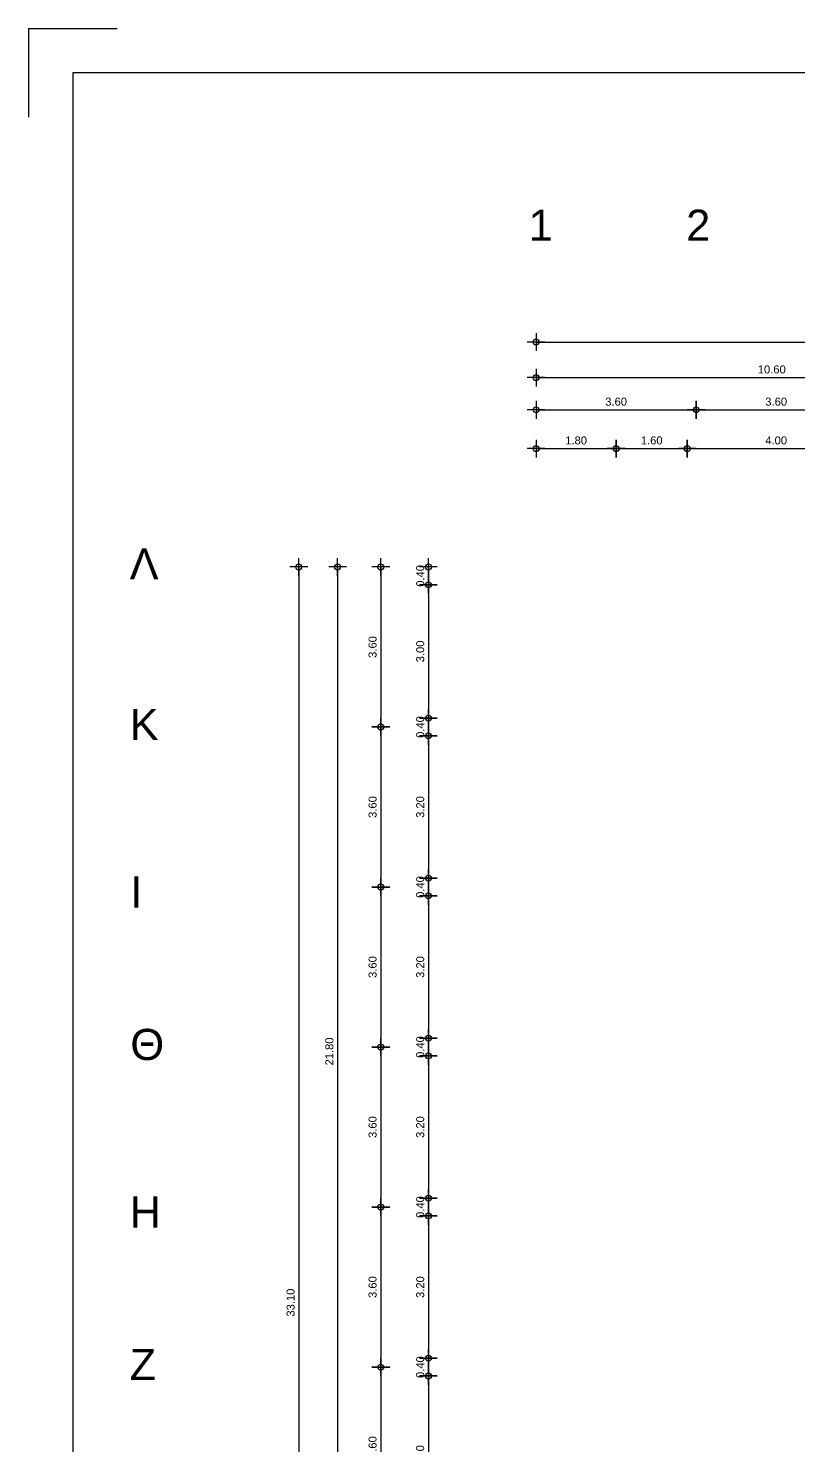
# Model space of a CAD drawing. Header units: metres. Extents: x 0 to 132, y -109 to 310.
# Drawn here: x 0 to 17.32, y -63.54 to -31.65 of the extents above; entities that cross this region are included whole.
import ezdxf

# ---------------------------------------------------------------- set-up
doc = ezdxf.new("R2010")
doc.units = ezdxf.units.M
doc.header["$LTSCALE"] = 0.036
doc.layers.get('Defpoints').update_dxf_attribs({"color": 252})
for name, color, linetype in [('arxitektonika', 254, 'Continuous'), ('BORDER', 252, 'Continuous'), ('DIMBLK', 252, 'Continuous'), ('LAYER-ON', 252, 'Continuous'), ('MARKS', 252, 'Continuous')]:
    doc.layers.add(name, color=color, linetype=linetype)
doc.styles.add('COMU-N', font='arial.ttf')
doc.styles.get("Standard").update_dxf_attribs({"font": 'arial.ttf'})
doc.dimstyles.new('CADWDOT', dxfattribs={"dimscale": 0.1, "dimtxt": 1.8, "dimasz": 0.08, "dimexe": 2, "dimexo": 0, "dimgap": 0.09, "dimtad": 0, "dimrnd": 0.001, "dimzin": 0, "dimdsep": 46, "dimtxsty": 'Standard', "dimblk1": 'ARTDIM', "dimblk2": 'ARTDIM', "dimsah": 1, "dimcen": 0.09, "dimdle": 0.05, "dimse1": 1, "dimse2": 1, "dimadec": 0, "dimazin": 0, "dimtfac": 1, "dimtmove": 0, "dimatfit": 3, "dimldrblk": 'ARTDIM', "dimfxl": 2, "dimtvp": 0.9999, "dimtolj": 1, "dimtzin": 0, "dimarcsym": 0})

# ---------------------------------------------------------------- blocks, each defined once
blk = doc.blocks.new('art103')
at = {"layer": 'BORDER'}
for p, q in [((20.75, 14.6), (0.25, 14.6)), ((0.25, 14.6), (0.25, 0.25))]:
    blk.add_line(p, q, dxfattribs=at)
at = {"layer": 'MARKS'}
for q in [(0, 14.35), (0.5, 14.85)]:
    blk.add_line((0, 14.85), q, dxfattribs=at)
blk = doc.blocks.new('ARTDIM')
at = {"layer": 'DIMBLK'}
for p, q in [((-24.9975, 0), (24.9975, 0)), ((0, -24.9975), (0, 24.9975))]:
    blk.add_line(p, q, dxfattribs=at)
blk.add_circle((0, 0), 8.25, dxfattribs=at)
blk = doc.blocks.new('*D1204')
at = {"layer": 'arxitektonika', "color": 0, "lineweight": -2}
blk.add_line((11.426, -41.109), (13.21, -41.109), dxfattribs=at)
at = {"layer": 'Defpoints', "color": 0, "transparency": 16777216}
for p in [(11.418, -40.671), (13.218, -40.671), (13.218, -41.109)]:
    blk.add_point(p, dxfattribs=at)
at = {"layer": 'arxitektonika', "color": 0, "lineweight": -2, "xscale": 0.008, "yscale": 0.008, "zscale": 0.008, "rotation": 180}
blk.add_blockref('ARTDIM', (11.418, -41.109), dxfattribs=at)
at = {"layer": 'arxitektonika', "color": 0, "lineweight": -2, "xscale": 0.008, "yscale": 0.008, "zscale": 0.008}
blk.add_blockref('ARTDIM', (13.218, -41.109), dxfattribs=at)
at = {"layer": 'arxitektonika', "color": 0, "insert": (12.318, -40.925), "char_height": 0.18, "attachment_point": 5}
blk.add_mtext('\\A1;1.80', dxfattribs=at)
blk = doc.blocks.new('*D1205')
at = {"layer": 'arxitektonika', "color": 0, "lineweight": -2}
blk.add_line((13.226, -41.109), (14.81, -41.109), dxfattribs=at)
at = {"layer": 'Defpoints', "color": 0, "transparency": 16777216}
for p in [(13.218, -40.671), (14.818, -40.671), (14.818, -41.109)]:
    blk.add_point(p, dxfattribs=at)
at = {"layer": 'arxitektonika', "color": 0, "lineweight": -2, "xscale": 0.008, "yscale": 0.008, "zscale": 0.008, "rotation": 180}
blk.add_blockref('ARTDIM', (13.218, -41.109), dxfattribs=at)
at = {"layer": 'arxitektonika', "color": 0, "lineweight": -2, "xscale": 0.008, "yscale": 0.008, "zscale": 0.008}
blk.add_blockref('ARTDIM', (14.818, -41.109), dxfattribs=at)
at = {"layer": 'arxitektonika', "color": 0, "insert": (14.018, -40.925), "char_height": 0.18, "attachment_point": 5}
blk.add_mtext('\\A1;1.60', dxfattribs=at)
blk = doc.blocks.new('*D1206')
at = {"layer": 'arxitektonika', "color": 0, "lineweight": -2}
blk.add_line((14.826, -41.109), (18.81, -41.109), dxfattribs=at)
at = {"layer": 'Defpoints', "color": 0, "transparency": 16777216}
for p in [(14.818, -40.671), (18.818, -40.671), (18.818, -41.109)]:
    blk.add_point(p, dxfattribs=at)
at = {"layer": 'arxitektonika', "color": 0, "lineweight": -2, "xscale": 0.008, "yscale": 0.008, "zscale": 0.008, "rotation": 180}
blk.add_blockref('ARTDIM', (14.818, -41.109), dxfattribs=at)
at = {"layer": 'arxitektonika', "color": 0, "lineweight": -2, "xscale": 0.008, "yscale": 0.008, "zscale": 0.008}
blk.add_blockref('ARTDIM', (18.818, -41.109), dxfattribs=at)
at = {"layer": 'arxitektonika', "color": 0, "insert": (16.818, -40.925), "char_height": 0.18, "attachment_point": 5}
blk.add_mtext('\\A1;4.00', dxfattribs=at)
blk = doc.blocks.new('*D1223')
at = {"layer": 'arxitektonika', "color": 0, "lineweight": -2}
blk.add_line((11.426, -39.512), (22.01, -39.512), dxfattribs=at)
at = {"layer": 'Defpoints', "color": 0, "transparency": 16777216}
for p in [(22.018, -39.512), (11.418, -42.961), (22.018, -42.961)]:
    blk.add_point(p, dxfattribs=at)
at = {"layer": 'arxitektonika', "color": 0, "lineweight": -2, "xscale": 0.008, "yscale": 0.008, "zscale": 0.008, "rotation": 180}
blk.add_blockref('ARTDIM', (11.418, -39.512), dxfattribs=at)
at = {"layer": 'arxitektonika', "color": 0, "lineweight": -2, "xscale": 0.008, "yscale": 0.008, "zscale": 0.008}
blk.add_blockref('ARTDIM', (22.018, -39.512), dxfattribs=at)
at = {"layer": 'arxitektonika', "color": 0, "insert": (16.718, -39.328), "char_height": 0.18, "attachment_point": 5}
blk.add_mtext('\\A1;10.60', dxfattribs=at)
blk = doc.blocks.new('*D1226')
at = {"layer": 'arxitektonika', "color": 0, "lineweight": -2}
blk.add_line((11.426, -38.71), (55.11, -38.71), dxfattribs=at)
at = {"layer": 'Defpoints', "color": 0, "transparency": 16777216}
for p in [(55.118, -38.71), (11.418, -42.961), (55.118, -42.961)]:
    blk.add_point(p, dxfattribs=at)
at = {"layer": 'arxitektonika', "color": 0, "lineweight": -2, "xscale": 0.008, "yscale": 0.008, "zscale": 0.008, "rotation": 180}
blk.add_blockref('ARTDIM', (11.418, -38.71), dxfattribs=at)
at = {"layer": 'arxitektonika', "color": 0, "lineweight": -2, "xscale": 0.008, "yscale": 0.008, "zscale": 0.008}
blk.add_blockref('ARTDIM', (55.118, -38.71), dxfattribs=at)
at = {"layer": 'arxitektonika', "color": 0, "insert": (33.268, -38.527), "char_height": 0.18, "attachment_point": 5}
blk.add_mtext('\\A1;43.70', dxfattribs=at)
blk = doc.blocks.new('*D1227')
at = {"layer": 'arxitektonika', "color": 0, "lineweight": -2}
blk.add_line((8.997, -43.779), (8.997, -44.163), dxfattribs=at)
at = {"layer": 'Defpoints', "color": 0, "transparency": 16777216}
for p in [(8.408, -43.771), (8.408, -44.171), (8.997, -44.171)]:
    blk.add_point(p, dxfattribs=at)
at = {"layer": 'arxitektonika', "color": 0, "lineweight": -2, "xscale": 0.008, "yscale": 0.008, "zscale": 0.008}
for p, rotation in [((8.997, -43.771), 90), ((8.997, -44.171), 270)]:
    blk.add_blockref('ARTDIM', p, dxfattribs=dict(at, rotation=rotation))
at = {"layer": 'arxitektonika', "color": 0, "insert": (8.813, -43.971), "char_height": 0.18, "attachment_point": 5, "rotation": 90}
blk.add_mtext('\\A1;0.40', dxfattribs=at)
blk = doc.blocks.new('*D1228')
at = {"layer": 'arxitektonika', "color": 0, "lineweight": -2}
blk.add_line((8.997, -44.179), (8.997, -47.163), dxfattribs=at)
at = {"layer": 'Defpoints', "color": 0, "transparency": 16777216}
for p in [(11.418, -44.171), (8.997, -47.171), (11.418, -47.171)]:
    blk.add_point(p, dxfattribs=at)
at = {"layer": 'arxitektonika', "color": 0, "lineweight": -2, "xscale": 0.008, "yscale": 0.008, "zscale": 0.008}
for p, rotation in [((8.997, -44.171), 90), ((8.997, -47.171), 270)]:
    blk.add_blockref('ARTDIM', p, dxfattribs=dict(at, rotation=rotation))
at = {"layer": 'arxitektonika', "color": 0, "insert": (8.813, -45.671), "char_height": 0.18, "attachment_point": 5, "rotation": 90}
blk.add_mtext('\\A1;3.00', dxfattribs=at)
blk = doc.blocks.new('*D1229')
at = {"layer": 'arxitektonika', "color": 0, "lineweight": -2}
blk.add_line((8.997, -47.179), (8.997, -47.563), dxfattribs=at)
at = {"layer": 'Defpoints', "color": 0, "transparency": 16777216}
for p in [(11.418, -47.171), (8.997, -47.571), (11.418, -47.571)]:
    blk.add_point(p, dxfattribs=at)
at = {"layer": 'arxitektonika', "color": 0, "lineweight": -2, "xscale": 0.008, "yscale": 0.008, "zscale": 0.008}
for p, rotation in [((8.997, -47.171), 90), ((8.997, -47.571), 270)]:
    blk.add_blockref('ARTDIM', p, dxfattribs=dict(at, rotation=rotation))
at = {"layer": 'arxitektonika', "color": 0, "insert": (8.813, -47.371), "char_height": 0.18, "attachment_point": 5, "rotation": 90}
blk.add_mtext('\\A1;0.40', dxfattribs=at)
blk = doc.blocks.new('*D1230')
at = {"layer": 'arxitektonika', "color": 0, "lineweight": -2}
blk.add_line((8.997, -47.579), (8.997, -50.763), dxfattribs=at)
at = {"layer": 'Defpoints', "color": 0, "transparency": 16777216}
for p in [(11.418, -47.571), (8.997, -50.771), (11.418, -50.771)]:
    blk.add_point(p, dxfattribs=at)
at = {"layer": 'arxitektonika', "color": 0, "lineweight": -2, "xscale": 0.008, "yscale": 0.008, "zscale": 0.008}
for p, rotation in [((8.997, -47.571), 90), ((8.997, -50.771), 270)]:
    blk.add_blockref('ARTDIM', p, dxfattribs=dict(at, rotation=rotation))
at = {"layer": 'arxitektonika', "color": 0, "insert": (8.813, -49.171), "char_height": 0.18, "attachment_point": 5, "rotation": 90}
blk.add_mtext('\\A1;3.20', dxfattribs=at)
blk = doc.blocks.new('*D1231')
at = {"layer": 'arxitektonika', "color": 0, "lineweight": -2}
blk.add_line((8.997, -50.779), (8.997, -51.163), dxfattribs=at)
at = {"layer": 'Defpoints', "color": 0, "transparency": 16777216}
for p in [(11.418, -50.771), (8.997, -51.171), (11.418, -51.171)]:
    blk.add_point(p, dxfattribs=at)
at = {"layer": 'arxitektonika', "color": 0, "lineweight": -2, "xscale": 0.008, "yscale": 0.008, "zscale": 0.008}
for p, rotation in [((8.997, -50.771), 90), ((8.997, -51.171), 270)]:
    blk.add_blockref('ARTDIM', p, dxfattribs=dict(at, rotation=rotation))
at = {"layer": 'arxitektonika', "color": 0, "insert": (8.813, -50.971), "char_height": 0.18, "attachment_point": 5, "rotation": 90}
blk.add_mtext('\\A1;0.40', dxfattribs=at)
blk = doc.blocks.new('*D1232')
at = {"layer": 'arxitektonika', "color": 0, "lineweight": -2}
blk.add_line((8.997, -51.179), (8.997, -54.363), dxfattribs=at)
at = {"layer": 'Defpoints', "color": 0, "transparency": 16777216}
for p in [(11.418, -51.171), (8.997, -54.371), (11.418, -54.371)]:
    blk.add_point(p, dxfattribs=at)
at = {"layer": 'arxitektonika', "color": 0, "lineweight": -2, "xscale": 0.008, "yscale": 0.008, "zscale": 0.008}
for p, rotation in [((8.997, -51.171), 90), ((8.997, -54.371), 270)]:
    blk.add_blockref('ARTDIM', p, dxfattribs=dict(at, rotation=rotation))
at = {"layer": 'arxitektonika', "color": 0, "insert": (8.813, -52.771), "char_height": 0.18, "attachment_point": 5, "rotation": 90}
blk.add_mtext('\\A1;3.20', dxfattribs=at)
blk = doc.blocks.new('*D1233')
at = {"layer": 'arxitektonika', "color": 0, "lineweight": -2}
blk.add_line((8.997, -54.379), (8.997, -54.763), dxfattribs=at)
at = {"layer": 'Defpoints', "color": 0, "transparency": 16777216}
for p in [(11.418, -54.371), (8.997, -54.771), (11.418, -54.771)]:
    blk.add_point(p, dxfattribs=at)
at = {"layer": 'arxitektonika', "color": 0, "lineweight": -2, "xscale": 0.008, "yscale": 0.008, "zscale": 0.008}
for p, rotation in [((8.997, -54.371), 90), ((8.997, -54.771), 270)]:
    blk.add_blockref('ARTDIM', p, dxfattribs=dict(at, rotation=rotation))
at = {"layer": 'arxitektonika', "color": 0, "insert": (8.813, -54.571), "char_height": 0.18, "attachment_point": 5, "rotation": 90}
blk.add_mtext('\\A1;0.40', dxfattribs=at)
blk = doc.blocks.new('*D1234')
at = {"layer": 'arxitektonika', "color": 0, "lineweight": -2}
blk.add_line((8.997, -54.779), (8.997, -57.963), dxfattribs=at)
at = {"layer": 'Defpoints', "color": 0, "transparency": 16777216}
for p in [(11.418, -54.771), (8.997, -57.971), (11.418, -57.971)]:
    blk.add_point(p, dxfattribs=at)
at = {"layer": 'arxitektonika', "color": 0, "lineweight": -2, "xscale": 0.008, "yscale": 0.008, "zscale": 0.008}
for p, rotation in [((8.997, -54.771), 90), ((8.997, -57.971), 270)]:
    blk.add_blockref('ARTDIM', p, dxfattribs=dict(at, rotation=rotation))
at = {"layer": 'arxitektonika', "color": 0, "insert": (8.813, -56.371), "char_height": 0.18, "attachment_point": 5, "rotation": 90}
blk.add_mtext('\\A1;3.20', dxfattribs=at)
blk = doc.blocks.new('*D1235')
at = {"layer": 'arxitektonika', "color": 0, "lineweight": -2}
blk.add_line((8.997, -57.979), (8.997, -58.363), dxfattribs=at)
at = {"layer": 'Defpoints', "color": 0, "transparency": 16777216}
for p in [(11.418, -57.971), (8.997, -58.371), (11.418, -58.371)]:
    blk.add_point(p, dxfattribs=at)
at = {"layer": 'arxitektonika', "color": 0, "lineweight": -2, "xscale": 0.008, "yscale": 0.008, "zscale": 0.008}
for p, rotation in [((8.997, -57.971), 90), ((8.997, -58.371), 270)]:
    blk.add_blockref('ARTDIM', p, dxfattribs=dict(at, rotation=rotation))
at = {"layer": 'arxitektonika', "color": 0, "insert": (8.813, -58.171), "char_height": 0.18, "attachment_point": 5, "rotation": 90}
blk.add_mtext('\\A1;0.40', dxfattribs=at)
blk = doc.blocks.new('*D1236')
at = {"layer": 'arxitektonika', "color": 0, "lineweight": -2}
blk.add_line((8.997, -58.379), (8.997, -61.563), dxfattribs=at)
at = {"layer": 'Defpoints', "color": 0, "transparency": 16777216}
for p in [(11.418, -58.371), (8.997, -61.571), (11.418, -61.571)]:
    blk.add_point(p, dxfattribs=at)
at = {"layer": 'arxitektonika', "color": 0, "lineweight": -2, "xscale": 0.008, "yscale": 0.008, "zscale": 0.008}
for p, rotation in [((8.997, -58.371), 90), ((8.997, -61.571), 270)]:
    blk.add_blockref('ARTDIM', p, dxfattribs=dict(at, rotation=rotation))
at = {"layer": 'arxitektonika', "color": 0, "insert": (8.813, -59.971), "char_height": 0.18, "attachment_point": 5, "rotation": 90}
blk.add_mtext('\\A1;3.20', dxfattribs=at)
blk = doc.blocks.new('*D1237')
at = {"layer": 'arxitektonika', "color": 0, "lineweight": -2}
blk.add_line((8.997, -61.963), (8.997, -61.579), dxfattribs=at)
at = {"layer": 'Defpoints', "color": 0, "transparency": 16777216}
for p in [(8.997, -61.571), (11.418, -61.571), (11.418, -61.971)]:
    blk.add_point(p, dxfattribs=at)
at = {"layer": 'arxitektonika', "color": 0, "lineweight": -2, "xscale": 0.008, "yscale": 0.008, "zscale": 0.008}
for p, rotation in [((8.997, -61.571), 90), ((8.997, -61.971), 270)]:
    blk.add_blockref('ARTDIM', p, dxfattribs=dict(at, rotation=rotation))
at = {"layer": 'arxitektonika', "color": 0, "insert": (8.813, -61.771), "char_height": 0.18, "attachment_point": 5, "rotation": 90}
blk.add_mtext('\\A1;0.40', dxfattribs=at)
blk = doc.blocks.new('*D1238')
at = {"layer": 'arxitektonika', "color": 0, "lineweight": -2}
blk.add_line((8.997, -61.979), (8.997, -65.563), dxfattribs=at)
at = {"layer": 'Defpoints', "color": 0, "transparency": 16777216}
for p in [(11.418, -61.971), (8.997, -65.571), (11.418, -65.571)]:
    blk.add_point(p, dxfattribs=at)
at = {"layer": 'arxitektonika', "color": 0, "lineweight": -2, "xscale": 0.008, "yscale": 0.008, "zscale": 0.008}
for p, rotation in [((8.997, -61.971), 90), ((8.997, -65.571), 270)]:
    blk.add_blockref('ARTDIM', p, dxfattribs=dict(at, rotation=rotation))
at = {"layer": 'arxitektonika', "color": 0, "insert": (8.813, -63.771), "char_height": 0.18, "attachment_point": 5, "rotation": 90}
blk.add_mtext('\\A1;3.60', dxfattribs=at)
blk = doc.blocks.new('*D1245')
at = {"layer": 'arxitektonika', "color": 0, "lineweight": -2}
blk.add_line((6.954, -43.779), (6.954, -65.563), dxfattribs=at)
at = {"layer": 'Defpoints', "color": 0, "transparency": 16777216}
for p in [(9.452, -43.771), (6.954, -65.571), (10.588, -65.571)]:
    blk.add_point(p, dxfattribs=at)
at = {"layer": 'arxitektonika', "color": 0, "lineweight": -2, "xscale": 0.008, "yscale": 0.008, "zscale": 0.008}
for p, rotation in [((6.954, -43.771), 90), ((6.954, -65.571), 270)]:
    blk.add_blockref('ARTDIM', p, dxfattribs=dict(at, rotation=rotation))
at = {"layer": 'arxitektonika', "color": 0, "insert": (6.77, -54.671), "char_height": 0.18, "attachment_point": 5, "rotation": 90}
blk.add_mtext('\\A1;21.80', dxfattribs=at)
blk = doc.blocks.new('*D1247')
at = {"layer": 'arxitektonika', "color": 0, "lineweight": -2}
blk.add_line((6.082, -43.779), (6.082, -76.863), dxfattribs=at)
at = {"layer": 'Defpoints', "color": 0, "transparency": 16777216}
for p in [(9.452, -43.771), (6.082, -76.871), (9.452, -76.871)]:
    blk.add_point(p, dxfattribs=at)
at = {"layer": 'arxitektonika', "color": 0, "lineweight": -2, "xscale": 0.008, "yscale": 0.008, "zscale": 0.008}
for p, rotation in [((6.082, -43.771), 90), ((6.082, -76.871), 270)]:
    blk.add_blockref('ARTDIM', p, dxfattribs=dict(at, rotation=rotation))
at = {"layer": 'arxitektonika', "color": 0, "insert": (5.898, -60.321), "char_height": 0.18, "attachment_point": 5, "rotation": 90}
blk.add_mtext('\\A1;33.10', dxfattribs=at)
blk = doc.blocks.new('*D1292')
at = {"layer": 'arxitektonika', "color": 0, "lineweight": -2}
blk.add_line((11.426, -40.237), (15.01, -40.237), dxfattribs=at)
at = {"layer": 'Defpoints', "color": 0, "transparency": 16777216}
for p in [(11.418, -36.665), (15.018, -36.665), (15.018, -40.237)]:
    blk.add_point(p, dxfattribs=at)
at = {"layer": 'arxitektonika', "color": 0, "lineweight": -2, "xscale": 0.008, "yscale": 0.008, "zscale": 0.008, "rotation": 180}
blk.add_blockref('ARTDIM', (11.418, -40.237), dxfattribs=at)
at = {"layer": 'arxitektonika', "color": 0, "lineweight": -2, "xscale": 0.008, "yscale": 0.008, "zscale": 0.008}
blk.add_blockref('ARTDIM', (15.018, -40.237), dxfattribs=at)
at = {"layer": 'arxitektonika', "color": 0, "insert": (13.218, -40.053), "char_height": 0.18, "attachment_point": 5}
blk.add_mtext('\\A1;3.60', dxfattribs=at)
blk = doc.blocks.new('*D1293')
at = {"layer": 'arxitektonika', "color": 0, "lineweight": -2}
blk.add_line((15.026, -40.237), (18.61, -40.237), dxfattribs=at)
at = {"layer": 'Defpoints', "color": 0, "transparency": 16777216}
for p in [(15.018, -36.665), (18.618, -36.665), (18.618, -40.237)]:
    blk.add_point(p, dxfattribs=at)
at = {"layer": 'arxitektonika', "color": 0, "lineweight": -2, "xscale": 0.008, "yscale": 0.008, "zscale": 0.008, "rotation": 180}
blk.add_blockref('ARTDIM', (15.018, -40.237), dxfattribs=at)
at = {"layer": 'arxitektonika', "color": 0, "lineweight": -2, "xscale": 0.008, "yscale": 0.008, "zscale": 0.008}
blk.add_blockref('ARTDIM', (18.618, -40.237), dxfattribs=at)
at = {"layer": 'arxitektonika', "color": 0, "insert": (16.818, -40.053), "char_height": 0.18, "attachment_point": 5}
blk.add_mtext('\\A1;3.60', dxfattribs=at)
blk = doc.blocks.new('*D1328')
at = {"layer": 'arxitektonika', "color": 0, "lineweight": -2}
blk.add_line((7.926, -43.779), (7.926, -47.363), dxfattribs=at)
at = {"layer": 'Defpoints', "color": 0, "transparency": 16777216}
for p in [(3.079, -43.771), (3.079, -47.371), (7.926, -47.371)]:
    blk.add_point(p, dxfattribs=at)
at = {"layer": 'arxitektonika', "color": 0, "lineweight": -2, "xscale": 0.008, "yscale": 0.008, "zscale": 0.008}
for p, rotation in [((7.926, -43.771), 90), ((7.926, -47.371), 270)]:
    blk.add_blockref('ARTDIM', p, dxfattribs=dict(at, rotation=rotation))
at = {"layer": 'arxitektonika', "color": 0, "insert": (7.742, -45.571), "char_height": 0.18, "attachment_point": 5, "rotation": 90}
blk.add_mtext('\\A1;3.60', dxfattribs=at)
blk = doc.blocks.new('*D1329')
at = {"layer": 'arxitektonika', "color": 0, "lineweight": -2}
blk.add_line((7.926, -47.379), (7.926, -50.963), dxfattribs=at)
at = {"layer": 'Defpoints', "color": 0, "transparency": 16777216}
for p in [(3.079, -47.371), (3.079, -50.971), (7.926, -50.971)]:
    blk.add_point(p, dxfattribs=at)
at = {"layer": 'arxitektonika', "color": 0, "lineweight": -2, "xscale": 0.008, "yscale": 0.008, "zscale": 0.008}
for p, rotation in [((7.926, -47.371), 90), ((7.926, -50.971), 270)]:
    blk.add_blockref('ARTDIM', p, dxfattribs=dict(at, rotation=rotation))
at = {"layer": 'arxitektonika', "color": 0, "insert": (7.742, -49.171), "char_height": 0.18, "attachment_point": 5, "rotation": 90}
blk.add_mtext('\\A1;3.60', dxfattribs=at)
blk = doc.blocks.new('*D1330')
at = {"layer": 'arxitektonika', "color": 0, "lineweight": -2}
blk.add_line((7.926, -50.979), (7.926, -54.563), dxfattribs=at)
at = {"layer": 'Defpoints', "color": 0, "transparency": 16777216}
for p in [(3.079, -50.971), (3.079, -54.571), (7.926, -54.571)]:
    blk.add_point(p, dxfattribs=at)
at = {"layer": 'arxitektonika', "color": 0, "lineweight": -2, "xscale": 0.008, "yscale": 0.008, "zscale": 0.008}
for p, rotation in [((7.926, -50.971), 90), ((7.926, -54.571), 270)]:
    blk.add_blockref('ARTDIM', p, dxfattribs=dict(at, rotation=rotation))
at = {"layer": 'arxitektonika', "color": 0, "insert": (7.742, -52.771), "char_height": 0.18, "attachment_point": 5, "rotation": 90}
blk.add_mtext('\\A1;3.60', dxfattribs=at)
blk = doc.blocks.new('*D1331')
at = {"layer": 'arxitektonika', "color": 0, "lineweight": -2}
blk.add_line((7.926, -54.579), (7.926, -58.163), dxfattribs=at)
at = {"layer": 'Defpoints', "color": 0, "transparency": 16777216}
for p in [(3.079, -54.571), (3.079, -58.171), (7.926, -58.171)]:
    blk.add_point(p, dxfattribs=at)
at = {"layer": 'arxitektonika', "color": 0, "lineweight": -2, "xscale": 0.008, "yscale": 0.008, "zscale": 0.008}
for p, rotation in [((7.926, -54.571), 90), ((7.926, -58.171), 270)]:
    blk.add_blockref('ARTDIM', p, dxfattribs=dict(at, rotation=rotation))
at = {"layer": 'arxitektonika', "color": 0, "insert": (7.742, -56.371), "char_height": 0.18, "attachment_point": 5, "rotation": 90}
blk.add_mtext('\\A1;3.60', dxfattribs=at)
blk = doc.blocks.new('*D1332')
at = {"layer": 'arxitektonika', "color": 0, "lineweight": -2}
blk.add_line((7.926, -58.179), (7.926, -61.763), dxfattribs=at)
at = {"layer": 'Defpoints', "color": 0, "transparency": 16777216}
for p in [(3.079, -58.171), (3.079, -61.771), (7.926, -61.771)]:
    blk.add_point(p, dxfattribs=at)
at = {"layer": 'arxitektonika', "color": 0, "lineweight": -2, "xscale": 0.008, "yscale": 0.008, "zscale": 0.008}
for p, rotation in [((7.926, -58.171), 90), ((7.926, -61.771), 270)]:
    blk.add_blockref('ARTDIM', p, dxfattribs=dict(at, rotation=rotation))
at = {"layer": 'arxitektonika', "color": 0, "insert": (7.742, -59.971), "char_height": 0.18, "attachment_point": 5, "rotation": 90}
blk.add_mtext('\\A1;3.60', dxfattribs=at)
blk = doc.blocks.new('*D1333')
at = {"layer": 'arxitektonika', "color": 0, "lineweight": -2}
blk.add_line((7.926, -61.779), (7.926, -65.363), dxfattribs=at)
at = {"layer": 'Defpoints', "color": 0, "transparency": 16777216}
for p in [(3.079, -61.771), (3.079, -65.371), (7.926, -65.371)]:
    blk.add_point(p, dxfattribs=at)
at = {"layer": 'arxitektonika', "color": 0, "lineweight": -2, "xscale": 0.008, "yscale": 0.008, "zscale": 0.008}
for p, rotation in [((7.926, -61.771), 90), ((7.926, -65.371), 270)]:
    blk.add_blockref('ARTDIM', p, dxfattribs=dict(at, rotation=rotation))
at = {"layer": 'arxitektonika', "color": 0, "insert": (7.742, -63.571), "char_height": 0.18, "attachment_point": 5, "rotation": 90}
blk.add_mtext('\\A1;3.60', dxfattribs=at)

msp = doc.modelspace()

# ---------------------------------------------------------------- block references
at = {"layer": 'LAYER-ON', "xscale": 4, "yscale": 4, "zscale": 4}
msp.add_blockref('art103', (0, -91.054), dxfattribs=at)

# ---------------------------------------------------------------- texts
at = {"layer": 'arxitektonika', "style": 'COMU-N'}
for s, p in [('1', (11.25, -36.432)), ('2', (14.792, -36.432)), ('Λ', (2.277, -44.053)), ('Κ', (2.277, -47.663)), ('Ι', (2.293, -51.433)), ('Θ', (2.293, -54.863)), ('Η', (2.277, -58.633)), ('Ζ', (2.277, -62.063))]:
    msp.add_text(s, height=0.7, dxfattribs=at).set_placement(p)

# ---------------------------------------------------------------- dimensions: what is measured, and where the dimension line sits
at = {"layer": 'arxitektonika'}
for base, p1, p2, picture, middle in [((15.018, -40.237), (11.418, -36.665), (15.018, -36.665), '*D1292', (13.218, -40.053)), ((18.618, -40.237), (15.018, -36.665), (18.618, -36.665), '*D1293', (16.818, -40.053)), ((55.118, -38.71), (11.418, -42.961), (55.118, -42.961), '*D1226', (33.268, -38.527)), ((22.018, -39.512), (11.418, -42.961), (22.018, -42.961), '*D1223', (16.718, -39.328)), ((13.218, -41.109), (11.418, -40.671), (13.218, -40.671), '*D1204', (12.318, -40.925)), ((14.818, -41.109), (13.218, -40.671), (14.818, -40.671), '*D1205', (14.018, -40.925)), ((18.818, -41.109), (14.818, -40.671), (18.818, -40.671), '*D1206', (16.818, -40.925))]:
    dim = msp.add_linear_dim(base=base, p1=p1, p2=p2, dimstyle='CADWDOT', dxfattribs=at)
    dim.commit()
    dim.dimension.update_dxf_attribs({"geometry": picture, "text_midpoint": middle})
for base, p1, p2, picture, middle in [((7.926, -47.371), (3.079, -43.771), (3.079, -47.371), '*D1328', (7.742, -45.571)), ((6.082, -76.871), (9.452, -43.771), (9.452, -76.871), '*D1247', (5.898, -60.321)), ((6.954, -65.571), (9.452, -43.771), (10.588, -65.571), '*D1245', (6.77, -54.671)), ((8.997, -47.171), (11.418, -44.171), (11.418, -47.171), '*D1228', (8.813, -45.671)), ((7.926, -50.971), (3.079, -47.371), (3.079, -50.971), '*D1329', (7.742, -49.171)), ((8.997, -50.771), (11.418, -47.571), (11.418, -50.771), '*D1230', (8.813, -49.171)), ((7.926, -54.571), (3.079, -50.971), (3.079, -54.571), '*D1330', (7.742, -52.771)), ((8.997, -54.371), (11.418, -51.171), (11.418, -54.371), '*D1232', (8.813, -52.771)), ((7.926, -58.171), (3.079, -54.571), (3.079, -58.171), '*D1331', (7.742, -56.371)), ((8.997, -57.971), (11.418, -54.771), (11.418, -57.971), '*D1234', (8.813, -56.371)), ((7.926, -61.771), (3.079, -58.171), (3.079, -61.771), '*D1332', (7.742, -59.971)), ((8.997, -61.571), (11.418, -58.371), (11.418, -61.571), '*D1236', (8.813, -59.971)), ((7.926, -65.371), (3.079, -61.771), (3.079, -65.371), '*D1333', (7.742, -63.571)), ((8.997, -65.571), (11.418, -61.971), (11.418, -65.571), '*D1238', (8.813, -63.771))]:
    dim = msp.add_linear_dim(base=base, p1=p1, p2=p2, angle=90, dimstyle='CADWDOT', dxfattribs=at)
    dim.commit()
    dim.dimension.update_dxf_attribs({"geometry": picture, "text_midpoint": middle})
for base, p1, p2, picture, middle in [((8.997, -44.171), (8.408, -43.771), (8.408, -44.171), '*D1227', (8.997, -43.971)), ((8.997, -47.571), (11.418, -47.171), (11.418, -47.571), '*D1229', (8.997, -47.371)), ((8.997, -51.171), (11.418, -50.771), (11.418, -51.171), '*D1231', (8.997, -50.971)), ((8.997, -54.771), (11.418, -54.371), (11.418, -54.771), '*D1233', (8.997, -54.571)), ((8.997, -58.371), (11.418, -57.971), (11.418, -58.371), '*D1235', (8.997, -58.171)), ((8.997, -61.571), (11.418, -61.971), (11.418, -61.571), '*D1237', (8.997, -61.771))]:
    dim = msp.add_linear_dim(base=base, p1=p1, p2=p2, angle=90, dimstyle='CADWDOT', dxfattribs=at)
    dim.commit()
    dim.dimension.update_dxf_attribs({"geometry": picture, "text_midpoint": middle, "dimtype": 160})

doc.saveas('drawing.dxf')
